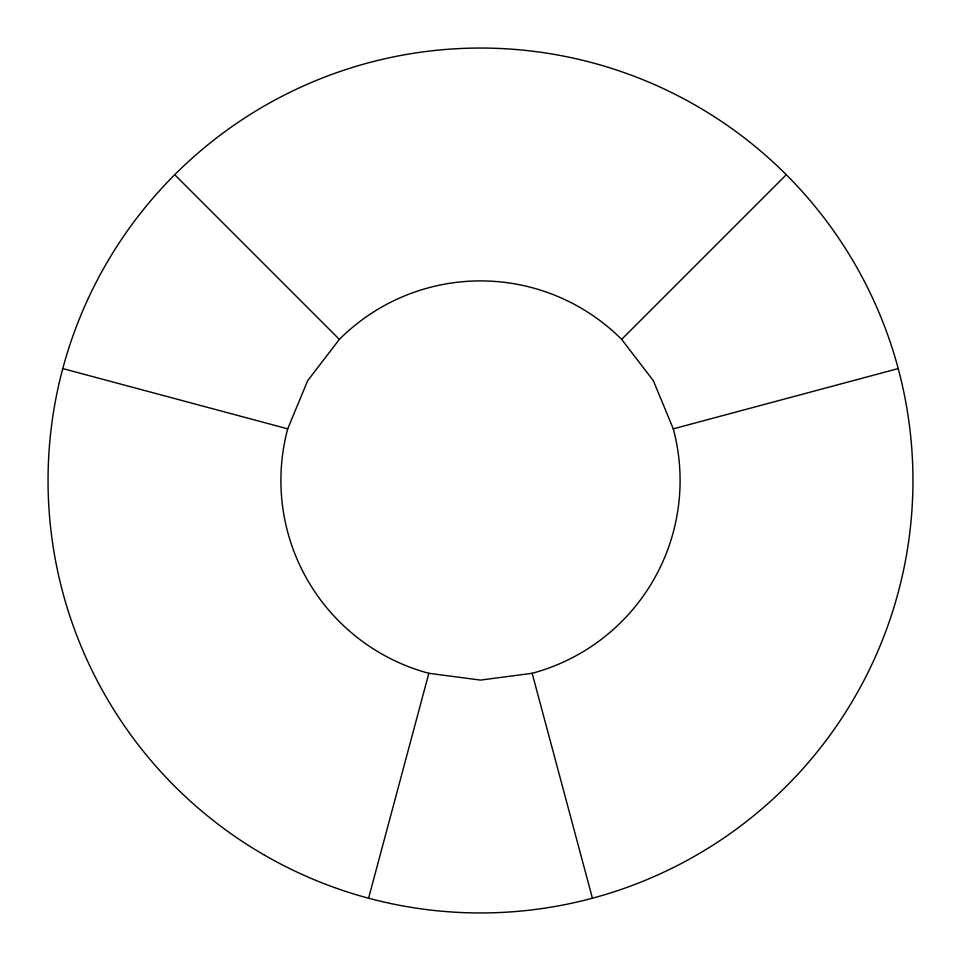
<?xml version="1.0" encoding="UTF-8"?>
<svg xmlns="http://www.w3.org/2000/svg" width="961" height="961" viewBox="0 0 961 961"><rect width="100%" height="100%" fill="white"/><g stroke="black" fill="none" stroke-linecap="round" stroke-linejoin="round"><path stroke-width="1.44" d="M368.58 898.211L428.846 673.289A199.588 199.588 0 0 1 287.711 428.846L62.789 368.58M287.711 428.846L307.652 380.7L339.365 339.365A199.588 199.588 0 0 1 621.635 339.365L786.29 174.71M592.42 898.211L532.154 673.289A199.588 199.588 0 0 0 673.289 428.846L898.211 368.58M532.154 673.289L480.5 680.088L428.846 673.289M174.71 174.71L339.365 339.365M621.635 339.365L653.348 380.7L673.289 428.846M264.275 855.014A432.45 432.45 0 0 0 912.95 480.5A432.45 432.45 0 0 0 264.275 105.986A432.45 432.45 0 0 0 264.275 855.014"/></g></svg>
